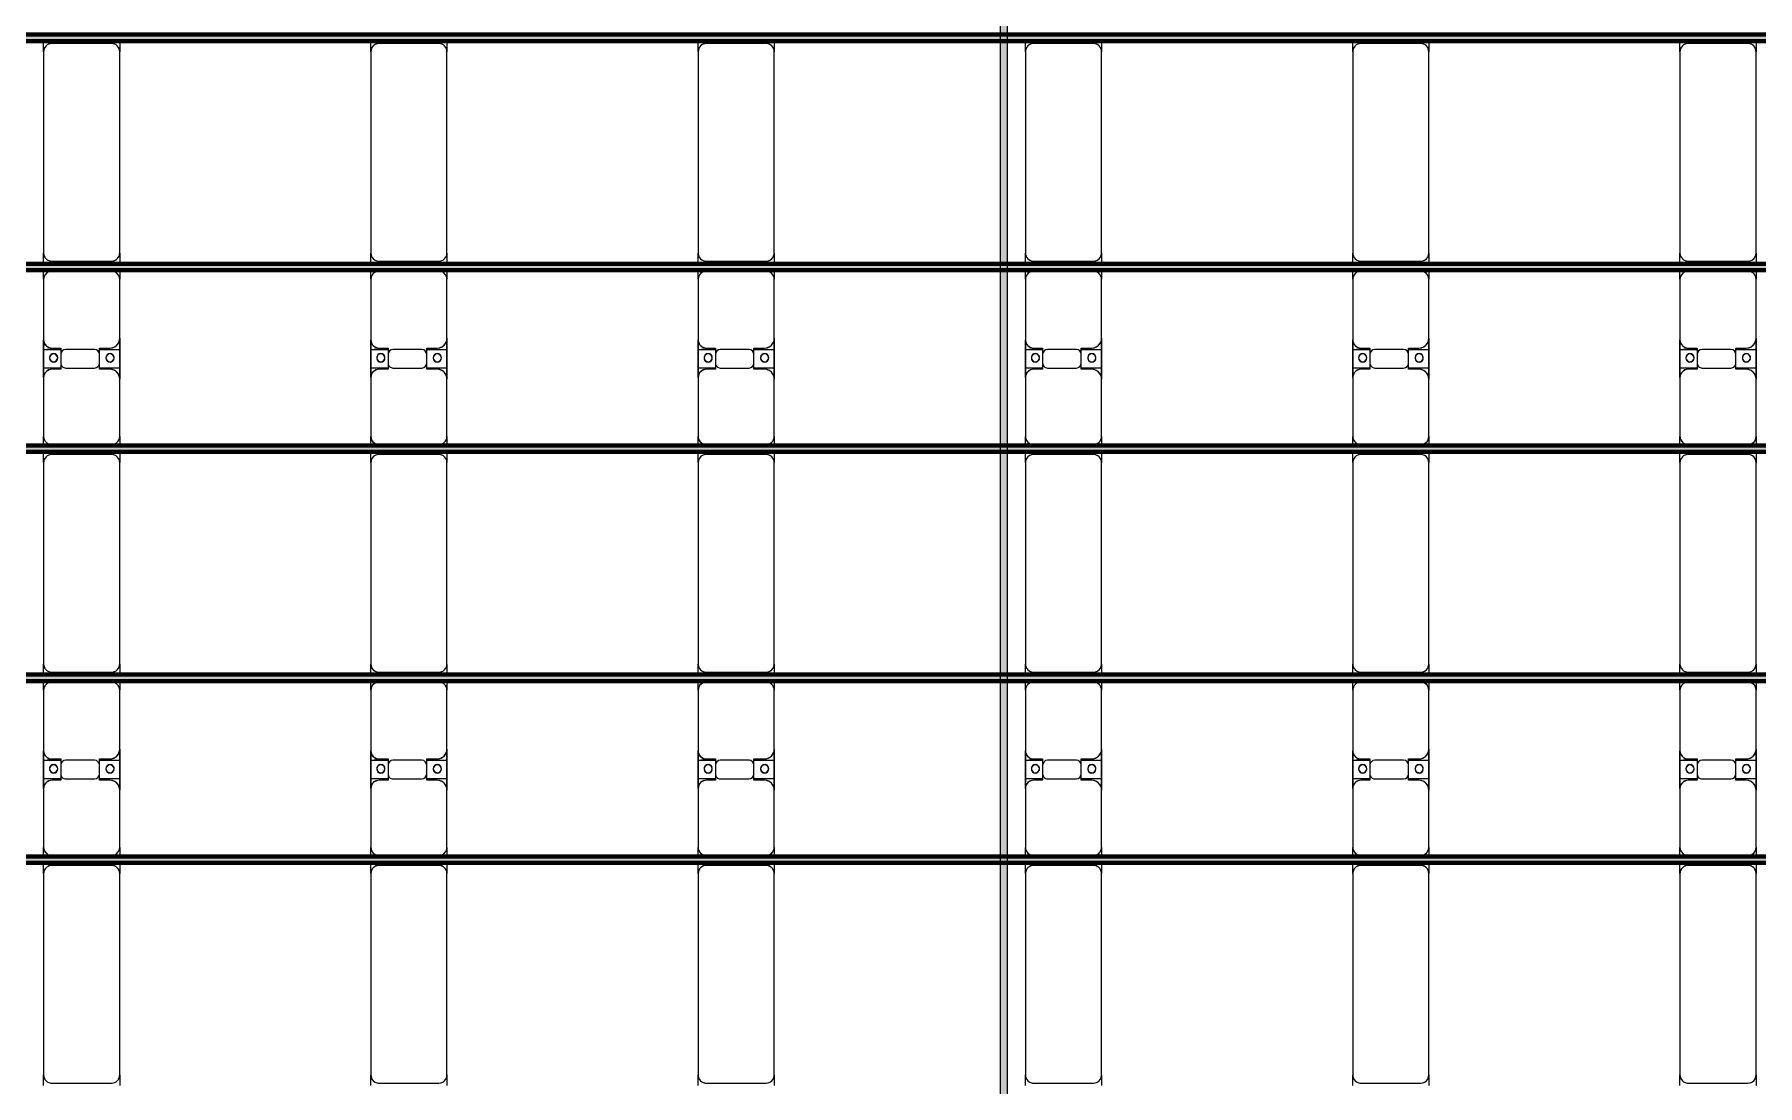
# Model space of a CAD drawing. Header units: millimetres. Extents: x -291190 to 146725, y 19759 to 185158.
# Drawn here: x -259468 to -248938, y 89443 to 95863 of the extents above; entities that cross this region are included whole.
import ezdxf

# ---------------------------------------------------------------- set-up
doc = ezdxf.new("R2010")
doc.units = ezdxf.units.MM
doc.layers.add('A-GENM', color=13, linetype='Continuous', lineweight=9)
doc.layers.add('S-BEAM', color=12, linetype='Continuous', lineweight=9)

# ---------------------------------------------------------------- blocks, each defined once
blk = doc.blocks.new('Dầm C52 - Dầm C52-73882-KHUNG KẾT CẤU BÈ PIN 4')
at = {"layer": 'S-BEAM', "lineweight": 140}
blk.add_hatch(color=1, dxfattribs=at).paths.add_polyline_path([(-173700, 20), (-174540, 20), (-174540, -20), (174501, -20), (174501, 20), (-172792, 20)])
at = {"layer": 'S-BEAM', "color": 1, "lineweight": 140}
for p, q in [((-174540, 20), (174501, 20)), ((174501, -20), (-174540, -20))]:
    blk.add_line(p, q, dxfattribs=at)
blk = doc.blocks.new('Dầm C52 - Dầm C52-V25-KHUNG KẾT CẤU BÈ PIN 4')
at = {"layer": 'S-BEAM', "lineweight": 140}
blk.add_hatch(color=1, dxfattribs=at).paths.add_polyline_path([(-173700, 20), (-174540, 20), (-174540, -20), (174540, -20), (174540, 20), (-172792, 20)])
at = {"layer": 'S-BEAM', "color": 1, "lineweight": 140}
for p, q in [((-174540, 20), (174540, 20)), ((174540, -20), (-174540, -20))]:
    blk.add_line(p, q, dxfattribs=at)
blk = doc.blocks.new('Dai phao do pin - DẢI PHAO ĐỠ PIN-V47-KHUNG KẾT CẤU BÈ PIN 4')
at = {"layer": 'A-GENM', "color": 7}
for p, q in [((39475, 242), (39540, 242)), ((39475, 242), (39540, 242)), ((40770, 242), (39540, 242)), ((40770, 242), (40835, 242)), ((40770, 242), (40835, 242)), ((40875, 242), (40930, 242)), ((40875, 242), (40930, 242)), ((41290, 242), (40930, 242)), ((41290, 242), (41472, 242)), ((41472, 242), (41290, 242)), ((41358, 242), (41540, 242)), ((41358, 116), (41358, 242)), ((41540, 242), (41358, 242)), ((41472, 242), (41472, 116)), ((41890, 242), (41540, 242)), ((41890, 242), (41945, 242)), ((41890, 242), (41945, 242)), ((41985, 242), (42050, 242)), ((41985, 242), (42050, 242)), ((43280, 242), (42050, 242)), ((43280, 242), (43345, 242)), ((43280, 242), (43345, 242)), ((43385, 242), (43440, 242)), ((43385, 242), (43440, 242)), ((43800, 242), (43440, 242)), ((43800, 242), (43982, 242)), ((43982, 242), (43800, 242)), ((43868, 242), (44050, 242)), ((43868, 116), (43868, 242)), ((44050, 242), (43868, 242)), ((43982, 242), (43982, 116)), ((44400, 242), (44050, 242)), ((44400, 242), (44455, 242)), ((44400, 242), (44455, 242)), ((44495, 242), (44560, 242)), ((44495, 242), (44560, 242)), ((45790, 242), (44560, 242)), ((45790, 242), (45855, 242)), ((45790, 242), (45855, 242)), ((39490, 192), (39490, -173)), ((40820, -173), (40820, 192)), ((40880, 192), (40880, -173)), ((41350, 118), (41350, 182)), ((41442, 118), (41350, 118)), ((41480, 118), (41388, 118)), ((41480, 182), (41480, 118)), ((41940, -173), (41940, 192)), ((42000, 192), (42000, -173)), ((43330, -173), (43330, 192)), ((43390, 192), (43390, -173)), ((43860, 118), (43860, 182)), ((43952, 118), (43860, 118)), ((43990, 118), (43898, 118)), ((43990, 182), (43990, 118)), ((44450, -173), (44450, 192)), ((44510, 192), (44510, -173)), ((45840, -173), (45840, 192)), ((41358, 88), (41358, -88)), ((41472, -88), (41472, 88)), ((43868, 88), (43868, -88)), ((43982, -88), (43982, 88)), ((41350, -173), (41350, -118)), ((41350, -118), (41442, -118)), ((41358, -223), (41358, -116)), ((41358, -169), (41358, -202)), ((41388, -118), (41480, -118)), ((41472, -116), (41472, -223)), ((41480, -118), (41480, -173)), ((43860, -173), (43860, -118)), ((43860, -118), (43952, -118)), ((43868, -223), (43868, -116)), ((43868, -169), (43868, -202)), ((43898, -118), (43990, -118)), ((43982, -116), (43982, -223)), ((43990, -118), (43990, -173)), ((39540, -223), (39475, -223)), ((39540, -223), (39475, -223)), ((39540, -223), (40770, -223)), ((40835, -223), (40770, -223)), ((40835, -223), (40770, -223)), ((40930, -223), (40875, -223)), ((40930, -223), (40875, -223)), ((40930, -223), (41300, -223)), ((41472, -223), (41300, -223)), ((41300, -223), (41472, -223)), ((41530, -223), (41358, -223)), ((41358, -223), (41530, -223)), ((41530, -223), (41890, -223)), ((41945, -223), (41890, -223)), ((41945, -223), (41890, -223)), ((42050, -223), (41985, -223)), ((42050, -223), (41985, -223)), ((42050, -223), (43280, -223)), ((43345, -223), (43280, -223)), ((43345, -223), (43280, -223)), ((43440, -223), (43385, -223)), ((43440, -223), (43385, -223)), ((43440, -223), (43810, -223)), ((43982, -223), (43810, -223)), ((43810, -223), (43982, -223)), ((44040, -223), (43868, -223)), ((43868, -223), (44040, -223)), ((44040, -223), (44400, -223)), ((44455, -223), (44400, -223)), ((44455, -223), (44400, -223)), ((44560, -223), (44495, -223)), ((44560, -223), (44495, -223)), ((44560, -223), (45790, -223)), ((45855, -223), (45790, -223)), ((45855, -223), (45790, -223))]:
    blk.add_line(p, q, dxfattribs=at)
for centre, radius, start, end in [((39540, 192), 50, 90, 180), ((39540, 192), 50, 150, 180), ((39540, 192), 50, 105, 120), ((40770, 192), 50, 360, 90), ((40770, 192), 50, 60, 90), ((40770, 192), 50, 15, 30), ((40930, 192), 50, 90, 180), ((40930, 192), 50, 105, 180), ((41290, 182), 60, 360, 90), ((41290, 182), 60, 45, 60), ((41290, 182), 60, 360, 60), ((41290, 182), 60, 45, 60), ((41540, 182), 60, 90, 180), ((41540, 182), 60, 120, 180), ((41890, 192), 50, 360, 90), ((41890, 192), 50, 360, 75), ((42050, 192), 50, 90, 180), ((42050, 192), 50, 150, 180), ((42050, 192), 50, 105, 120), ((43280, 192), 50, 360, 90), ((43280, 192), 50, 60, 90), ((43280, 192), 50, 15, 30), ((43440, 192), 50, 90, 180), ((43440, 192), 50, 105, 180), ((43800, 182), 60, 360, 90), ((43800, 182), 60, 45, 60), ((43800, 182), 60, 360, 60), ((43800, 182), 60, 45, 60), ((44050, 182), 60, 90, 180), ((44050, 182), 60, 120, 180), ((44400, 192), 50, 360, 90), ((44400, 192), 50, 360, 75), ((44560, 192), 50, 90, 180), ((44560, 192), 50, 150, 180), ((44560, 192), 50, 105, 120), ((45790, 192), 50, 45, 90), ((45790, 192), 50, 60, 90), ((45790, 192), 50, 360, 44.9958), ((45790, 192), 50, 15, 30), ((41388, 88), 30, 90, 180), ((41409, 183), 25, 0, 180), ((41409, 183), 25, 360, 165), ((41409, 183), 25, 180, 360), ((41411, 183), 25, 0, 180), ((41411, 183), 25, 90, 180), ((41411, 183), 25, 180, 0), ((41411, 183), 25, 180, 270), ((41409, 183), 25, 210, 255), ((41409, 183), 25, 270, 360), ((41411, 183), 25, 15, 75), ((41411, 183), 25, 285, 330), ((41442, 88), 30, 360, 90), ((43898, 88), 30, 90, 180), ((43919, 183), 25, 0, 180), ((43919, 183), 25, 360, 165), ((43919, 183), 25, 180, 360), ((43921, 183), 25, 360, 180), ((43921, 183), 25, 90, 180), ((43921, 183), 25, 180, 0), ((43921, 183), 25, 180, 270), ((43919, 183), 25, 210, 255), ((43919, 183), 25, 270, 360), ((43921, 183), 25, 15, 75), ((43921, 183), 25, 285, 330), ((43952, 88), 30, 360, 90), ((41388, -88), 30, 180, 270), ((41442, -88), 30, 270, 360), ((43898, -88), 30, 180, 270), ((43952, -88), 30, 270, 360), ((39540, -173), 50, 180, 270), ((39540, -173), 50, 180, 210), ((40770, -173), 50, 270, 360), ((40770, -173), 50, 330, 360), ((40930, -173), 50, 180, 270), ((40930, -173), 50, 180, 255), ((41300, -173), 50, 270, 360), ((41300, -173), 50, 285, 360), ((41300, -173), 50, 315, 0), ((41300, -173), 50, 315, 0), ((41409, -162), 25, 0, 180), ((41409, -162), 25, 105, 165), ((41409, -162), 25, 180, 360), ((41409, -162), 25, 195, 360), ((41411, -162), 25, 0, 180), ((41411, -162), 25, 105, 180), ((41411, -162), 25, 180, 360), ((41411, -162), 25, 180, 270), ((41409, -162), 25, 360, 75), ((41411, -162), 25, 15, 75), ((41411, -162), 25, 285, 345), ((41530, -173), 50, 180, 270), ((41530, -173), 50, 180, 255), ((41530, -173), 50, 210, 225), ((41530, -173), 50, 210, 225), ((41890, -173), 50, 270, 360), ((41890, -173), 50, 285, 360), ((42050, -173), 50, 180, 270), ((42050, -173), 50, 180, 210), ((43280, -173), 50, 270, 360), ((43280, -173), 50, 330, 360), ((43440, -173), 50, 180, 270), ((43440, -173), 50, 180, 255), ((43810, -173), 50, 270, 360), ((43810, -173), 50, 285, 360), ((43810, -173), 50, 315, 0), ((43810, -173), 50, 315, 0), ((43919, -162), 25, 0, 180), ((43919, -162), 25, 105, 165), ((43919, -162), 25, 180, 360), ((43919, -162), 25, 195, 360), ((43921, -162), 25, 0, 180), ((43921, -162), 25, 105, 180), ((43921, -162), 25, 180, 0), ((43921, -162), 25, 180, 270), ((43919, -162), 25, 360, 75), ((43921, -162), 25, 15, 75), ((43921, -162), 25, 285, 345), ((44040, -173), 50, 180, 270), ((44040, -173), 50, 180, 255), ((44040, -173), 50, 210, 225), ((44040, -173), 50, 210, 225), ((44400, -173), 50, 270, 360), ((44400, -173), 50, 285, 360), ((44560, -173), 50, 180, 270), ((44560, -173), 50, 180, 210), ((45790, -173), 50, 270, 315), ((45790, -173), 50, 315.0042, 360), ((45790, -173), 50, 330, 360), ((39540, -173), 50, 240, 270), ((40770, -173), 50, 285, 300), ((42050, -173), 50, 240, 270), ((43280, -173), 50, 285, 300), ((44560, -173), 50, 240, 270), ((45790, -173), 50, 285, 300)]:
    blk.add_arc(centre, radius, start, end, dxfattribs=at)
blk = doc.blocks.new('Dai phao do pin - DẢI PHAO ĐỠ PIN-V48-KHUNG KẾT CẤU BÈ PIN 4')
at = {"layer": 'A-GENM', "color": 7}
for p, q in [((39475, 242), (39540, 242)), ((39475, 242), (39540, 242)), ((40770, 242), (39540, 242)), ((40770, 242), (40835, 242)), ((40770, 242), (40835, 242)), ((40875, 242), (40930, 242)), ((40875, 242), (40930, 242)), ((41290, 242), (40930, 242)), ((41290, 242), (41472, 242)), ((41472, 242), (41290, 242)), ((41358, 242), (41540, 242)), ((41358, 116), (41358, 242)), ((41540, 242), (41358, 242)), ((41472, 242), (41472, 116)), ((41890, 242), (41540, 242)), ((41890, 242), (41945, 242)), ((41890, 242), (41945, 242)), ((41985, 242), (42050, 242)), ((41985, 242), (42050, 242)), ((43280, 242), (42050, 242)), ((43280, 242), (43345, 242)), ((43280, 242), (43345, 242)), ((43385, 242), (43440, 242)), ((43385, 242), (43440, 242)), ((43800, 242), (43440, 242)), ((43800, 242), (43982, 242)), ((43982, 242), (43800, 242)), ((43868, 242), (44050, 242)), ((43868, 116), (43868, 242)), ((44050, 242), (43868, 242)), ((43982, 242), (43982, 116)), ((44400, 242), (44050, 242)), ((44400, 242), (44455, 242)), ((44400, 242), (44455, 242)), ((44495, 242), (44560, 242)), ((44495, 242), (44560, 242)), ((45790, 242), (44560, 242)), ((45790, 242), (45855, 242)), ((45790, 242), (45855, 242)), ((39490, 192), (39490, -173)), ((40820, -173), (40820, 192)), ((40880, 192), (40880, -173)), ((41350, 118), (41350, 182)), ((41442, 118), (41350, 118)), ((41480, 118), (41388, 118)), ((41480, 182), (41480, 118)), ((41940, -173), (41940, 192)), ((42000, 192), (42000, -173)), ((43330, -173), (43330, 192)), ((43390, 192), (43390, -173)), ((43860, 118), (43860, 182)), ((43952, 118), (43860, 118)), ((43990, 118), (43898, 118)), ((43990, 182), (43990, 118)), ((44450, -173), (44450, 192)), ((44510, 192), (44510, -173)), ((45840, -173), (45840, 192)), ((41358, 88), (41358, -88)), ((41472, -88), (41472, 88)), ((43868, 88), (43868, -88)), ((43982, -88), (43982, 88)), ((41350, -173), (41350, -118)), ((41350, -118), (41442, -118)), ((41358, -223), (41358, -116)), ((41358, -169), (41358, -202)), ((41388, -118), (41480, -118)), ((41472, -116), (41472, -223)), ((41480, -118), (41480, -173)), ((43860, -173), (43860, -118)), ((43860, -118), (43952, -118)), ((43868, -223), (43868, -116)), ((43868, -169), (43868, -202)), ((43898, -118), (43990, -118)), ((43982, -116), (43982, -223)), ((43990, -118), (43990, -173)), ((39540, -223), (39475, -223)), ((39540, -223), (39475, -223)), ((39540, -223), (40770, -223)), ((40835, -223), (40770, -223)), ((40835, -223), (40770, -223)), ((40930, -223), (40875, -223)), ((40930, -223), (40875, -223)), ((40930, -223), (41300, -223)), ((41472, -223), (41300, -223)), ((41300, -223), (41472, -223)), ((41530, -223), (41358, -223)), ((41358, -223), (41530, -223)), ((41530, -223), (41890, -223)), ((41945, -223), (41890, -223)), ((41945, -223), (41890, -223)), ((42050, -223), (41985, -223)), ((42050, -223), (41985, -223)), ((42050, -223), (43280, -223)), ((43345, -223), (43280, -223)), ((43345, -223), (43280, -223)), ((43440, -223), (43385, -223)), ((43440, -223), (43385, -223)), ((43440, -223), (43810, -223)), ((43982, -223), (43810, -223)), ((43810, -223), (43982, -223)), ((44040, -223), (43868, -223)), ((43868, -223), (44040, -223)), ((44040, -223), (44400, -223)), ((44455, -223), (44400, -223)), ((44455, -223), (44400, -223)), ((44560, -223), (44495, -223)), ((44560, -223), (44495, -223)), ((44560, -223), (45790, -223)), ((45855, -223), (45790, -223)), ((45855, -223), (45790, -223))]:
    blk.add_line(p, q, dxfattribs=at)
for centre, radius, start, end in [((39540, 192), 50, 90, 180), ((39540, 192), 50, 150, 180), ((39540, 192), 50, 105, 120), ((40770, 192), 50, 360, 90), ((40770, 192), 50, 60, 90), ((40770, 192), 50, 15, 30), ((40930, 192), 50, 90, 180), ((40930, 192), 50, 105, 180), ((41290, 182), 60, 360, 90), ((41290, 182), 60, 45, 60), ((41290, 182), 60, 360, 60), ((41290, 182), 60, 45, 60), ((41540, 182), 60, 90, 180), ((41540, 182), 60, 120, 180), ((41890, 192), 50, 360, 90), ((41890, 192), 50, 360, 75), ((42050, 192), 50, 90, 180), ((42050, 192), 50, 150, 180), ((42050, 192), 50, 105, 120), ((43280, 192), 50, 360, 90), ((43280, 192), 50, 60, 90), ((43280, 192), 50, 15, 30), ((43440, 192), 50, 90, 180), ((43440, 192), 50, 105, 180), ((43800, 182), 60, 360, 90), ((43800, 182), 60, 45, 60), ((43800, 182), 60, 360, 60), ((43800, 182), 60, 45, 60), ((44050, 182), 60, 90, 180), ((44050, 182), 60, 120, 180), ((44400, 192), 50, 360, 90), ((44400, 192), 50, 360, 75), ((44560, 192), 50, 90, 180), ((44560, 192), 50, 150, 180), ((44560, 192), 50, 105, 120), ((45790, 192), 50, 45, 90), ((45790, 192), 50, 60, 90), ((45790, 192), 50, 360, 44.9958), ((45790, 192), 50, 15, 30), ((41388, 88), 30, 90, 180), ((41409, 183), 25, 0, 180), ((41409, 183), 25, 360, 165), ((41409, 183), 25, 180, 360), ((41411, 183), 25, 0, 180), ((41411, 183), 25, 90, 180), ((41411, 183), 25, 180, 0), ((41411, 183), 25, 180, 270), ((41409, 183), 25, 210, 255), ((41409, 183), 25, 270, 360), ((41411, 183), 25, 15, 75), ((41411, 183), 25, 285, 330), ((41442, 88), 30, 360, 90), ((43898, 88), 30, 90, 180), ((43919, 183), 25, 0, 180), ((43919, 183), 25, 360, 165), ((43919, 183), 25, 180, 360), ((43921, 183), 25, 360, 180), ((43921, 183), 25, 90, 180), ((43921, 183), 25, 180, 0), ((43921, 183), 25, 180, 270), ((43919, 183), 25, 210, 255), ((43919, 183), 25, 270, 360), ((43921, 183), 25, 15, 75), ((43921, 183), 25, 285, 330), ((43952, 88), 30, 360, 90), ((41388, -88), 30, 180, 270), ((41442, -88), 30, 270, 360), ((43898, -88), 30, 180, 270), ((43952, -88), 30, 270, 360), ((39540, -173), 50, 180, 270), ((39540, -173), 50, 180, 210), ((40770, -173), 50, 270, 360), ((40770, -173), 50, 330, 360), ((40930, -173), 50, 180, 270), ((40930, -173), 50, 180, 255), ((41300, -173), 50, 270, 360), ((41300, -173), 50, 285, 360), ((41300, -173), 50, 315, 0), ((41300, -173), 50, 315, 0), ((41409, -162), 25, 0, 180), ((41409, -162), 25, 105, 165), ((41409, -162), 25, 180, 360), ((41409, -162), 25, 195, 360), ((41411, -162), 25, 0, 180), ((41411, -162), 25, 105, 180), ((41411, -162), 25, 180, 360), ((41411, -162), 25, 180, 270), ((41409, -162), 25, 360, 75), ((41411, -162), 25, 15, 75), ((41411, -162), 25, 285, 345), ((41530, -173), 50, 180, 270), ((41530, -173), 50, 180, 255), ((41530, -173), 50, 210, 225), ((41530, -173), 50, 210, 225), ((41890, -173), 50, 270, 360), ((41890, -173), 50, 285, 360), ((42050, -173), 50, 180, 270), ((42050, -173), 50, 180, 210), ((43280, -173), 50, 270, 360), ((43280, -173), 50, 330, 360), ((43440, -173), 50, 180, 270), ((43440, -173), 50, 180, 255), ((43810, -173), 50, 270, 360), ((43810, -173), 50, 285, 360), ((43810, -173), 50, 315, 0), ((43810, -173), 50, 315, 0), ((43919, -162), 25, 0, 180), ((43919, -162), 25, 105, 165), ((43919, -162), 25, 180, 360), ((43919, -162), 25, 195, 360), ((43921, -162), 25, 0, 180), ((43921, -162), 25, 105, 180), ((43921, -162), 25, 180, 0), ((43921, -162), 25, 180, 270), ((43919, -162), 25, 360, 75), ((43921, -162), 25, 15, 75), ((43921, -162), 25, 285, 345), ((44040, -173), 50, 180, 270), ((44040, -173), 50, 180, 255), ((44040, -173), 50, 210, 225), ((44040, -173), 50, 210, 225), ((44400, -173), 50, 270, 360), ((44400, -173), 50, 285, 360), ((44560, -173), 50, 180, 270), ((44560, -173), 50, 180, 210), ((45790, -173), 50, 270, 315), ((45790, -173), 50, 315.0042, 360), ((45790, -173), 50, 330, 360), ((39540, -173), 50, 240, 270), ((40770, -173), 50, 285, 300), ((42050, -173), 50, 240, 270), ((43280, -173), 50, 285, 300), ((44560, -173), 50, 240, 270), ((45790, -173), 50, 285, 300)]:
    blk.add_arc(centre, radius, start, end, dxfattribs=at)
blk = doc.blocks.new('Dai phao do pin - DẢI PHAO ĐỠ PIN-V49-KHUNG KẾT CẤU BÈ PIN 4')
at = {"layer": 'A-GENM', "color": 7}
for p, q in [((39475, 242), (39540, 242)), ((39475, 242), (39540, 242)), ((40770, 242), (39540, 242)), ((40770, 242), (40835, 242)), ((40770, 242), (40835, 242)), ((40875, 242), (40930, 242)), ((40875, 242), (40930, 242)), ((41290, 242), (40930, 242)), ((41290, 242), (41472, 242)), ((41472, 242), (41290, 242)), ((41358, 242), (41540, 242)), ((41358, 116), (41358, 242)), ((41540, 242), (41358, 242)), ((41472, 242), (41472, 116)), ((41890, 242), (41540, 242)), ((41890, 242), (41945, 242)), ((41890, 242), (41945, 242)), ((41985, 242), (42050, 242)), ((41985, 242), (42050, 242)), ((43280, 242), (42050, 242)), ((43280, 242), (43345, 242)), ((43280, 242), (43345, 242)), ((43385, 242), (43440, 242)), ((43385, 242), (43440, 242)), ((43800, 242), (43440, 242)), ((43800, 242), (43982, 242)), ((43982, 242), (43800, 242)), ((43868, 242), (44050, 242)), ((43868, 116), (43868, 242)), ((44050, 242), (43868, 242)), ((43982, 242), (43982, 116)), ((44400, 242), (44050, 242)), ((44400, 242), (44455, 242)), ((44400, 242), (44455, 242)), ((44495, 242), (44560, 242)), ((44495, 242), (44560, 242)), ((45790, 242), (44560, 242)), ((45790, 242), (45855, 242)), ((45790, 242), (45855, 242)), ((39490, 192), (39490, -173)), ((40820, -173), (40820, 192)), ((40880, 192), (40880, -173)), ((41350, 118), (41350, 182)), ((41442, 118), (41350, 118)), ((41480, 118), (41388, 118)), ((41480, 182), (41480, 118)), ((41940, -173), (41940, 192)), ((42000, 192), (42000, -173)), ((43330, -173), (43330, 192)), ((43390, 192), (43390, -173)), ((43860, 118), (43860, 182)), ((43952, 118), (43860, 118)), ((43990, 118), (43898, 118)), ((43990, 182), (43990, 118)), ((44450, -173), (44450, 192)), ((44510, 192), (44510, -173)), ((45840, -173), (45840, 192)), ((41358, 88), (41358, -88)), ((41472, -88), (41472, 88)), ((43868, 88), (43868, -88)), ((43982, -88), (43982, 88)), ((41350, -173), (41350, -118)), ((41350, -118), (41442, -118)), ((41358, -223), (41358, -116)), ((41358, -169), (41358, -202)), ((41388, -118), (41480, -118)), ((41472, -116), (41472, -223)), ((41480, -118), (41480, -173)), ((43860, -173), (43860, -118)), ((43860, -118), (43952, -118)), ((43868, -223), (43868, -116)), ((43868, -169), (43868, -202)), ((43898, -118), (43990, -118)), ((43982, -116), (43982, -223)), ((43990, -118), (43990, -173)), ((39540, -223), (39475, -223)), ((39540, -223), (39475, -223)), ((39540, -223), (40770, -223)), ((40835, -223), (40770, -223)), ((40835, -223), (40770, -223)), ((40930, -223), (40875, -223)), ((40930, -223), (40875, -223)), ((40930, -223), (41300, -223)), ((41472, -223), (41300, -223)), ((41300, -223), (41472, -223)), ((41530, -223), (41358, -223)), ((41358, -223), (41530, -223)), ((41530, -223), (41890, -223)), ((41945, -223), (41890, -223)), ((41945, -223), (41890, -223)), ((42050, -223), (41985, -223)), ((42050, -223), (41985, -223)), ((42050, -223), (43280, -223)), ((43345, -223), (43280, -223)), ((43345, -223), (43280, -223)), ((43440, -223), (43385, -223)), ((43440, -223), (43385, -223)), ((43440, -223), (43810, -223)), ((43982, -223), (43810, -223)), ((43810, -223), (43982, -223)), ((44040, -223), (43868, -223)), ((43868, -223), (44040, -223)), ((44040, -223), (44400, -223)), ((44455, -223), (44400, -223)), ((44455, -223), (44400, -223)), ((44560, -223), (44495, -223)), ((44560, -223), (44495, -223)), ((44560, -223), (45790, -223)), ((45855, -223), (45790, -223)), ((45855, -223), (45790, -223))]:
    blk.add_line(p, q, dxfattribs=at)
for centre, radius, start, end in [((39540, 192), 50, 90, 180), ((39540, 192), 50, 150, 180), ((39540, 192), 50, 105, 120), ((40770, 192), 50, 360, 90), ((40770, 192), 50, 60, 90), ((40770, 192), 50, 15, 30), ((40930, 192), 50, 90, 180), ((40930, 192), 50, 105, 180), ((41290, 182), 60, 360, 90), ((41290, 182), 60, 45, 60), ((41290, 182), 60, 360, 60), ((41290, 182), 60, 45, 60), ((41540, 182), 60, 90, 180), ((41540, 182), 60, 120, 180), ((41890, 192), 50, 360, 90), ((41890, 192), 50, 360, 75), ((42050, 192), 50, 90, 180), ((42050, 192), 50, 150, 180), ((42050, 192), 50, 105, 120), ((43280, 192), 50, 360, 90), ((43280, 192), 50, 60, 90), ((43280, 192), 50, 15, 30), ((43440, 192), 50, 90, 180), ((43440, 192), 50, 105, 180), ((43800, 182), 60, 360, 90), ((43800, 182), 60, 45, 60), ((43800, 182), 60, 360, 60), ((43800, 182), 60, 45, 60), ((44050, 182), 60, 90, 180), ((44050, 182), 60, 120, 180), ((44400, 192), 50, 360, 90), ((44400, 192), 50, 360, 75), ((44560, 192), 50, 90, 180), ((44560, 192), 50, 150, 180), ((44560, 192), 50, 105, 120), ((45790, 192), 50, 45, 90), ((45790, 192), 50, 60, 90), ((45790, 192), 50, 360, 44.9958), ((45790, 192), 50, 15, 30), ((41388, 88), 30, 90, 180), ((41409, 183), 25, 0, 180), ((41409, 183), 25, 360, 165), ((41409, 183), 25, 180, 360), ((41411, 183), 25, 0, 180), ((41411, 183), 25, 90, 180), ((41411, 183), 25, 180, 0), ((41411, 183), 25, 180, 270), ((41409, 183), 25, 210, 255), ((41409, 183), 25, 270, 360), ((41411, 183), 25, 15, 75), ((41411, 183), 25, 285, 330), ((41442, 88), 30, 360, 90), ((43898, 88), 30, 90, 180), ((43919, 183), 25, 0, 180), ((43919, 183), 25, 360, 165), ((43919, 183), 25, 180, 360), ((43921, 183), 25, 360, 180), ((43921, 183), 25, 90, 180), ((43921, 183), 25, 180, 0), ((43921, 183), 25, 180, 270), ((43919, 183), 25, 210, 255), ((43919, 183), 25, 270, 360), ((43921, 183), 25, 15, 75), ((43921, 183), 25, 285, 330), ((43952, 88), 30, 360, 90), ((41388, -88), 30, 180, 270), ((41442, -88), 30, 270, 360), ((43898, -88), 30, 180, 270), ((43952, -88), 30, 270, 360), ((39540, -173), 50, 180, 270), ((39540, -173), 50, 180, 210), ((40770, -173), 50, 270, 360), ((40770, -173), 50, 330, 360), ((40930, -173), 50, 180, 270), ((40930, -173), 50, 180, 255), ((41300, -173), 50, 270, 360), ((41300, -173), 50, 285, 360), ((41300, -173), 50, 315, 0), ((41300, -173), 50, 315, 0), ((41409, -162), 25, 0, 180), ((41409, -162), 25, 105, 165), ((41409, -162), 25, 180, 360), ((41409, -162), 25, 195, 360), ((41411, -162), 25, 0, 180), ((41411, -162), 25, 105, 180), ((41411, -162), 25, 180, 360), ((41411, -162), 25, 180, 270), ((41409, -162), 25, 360, 75), ((41411, -162), 25, 15, 75), ((41411, -162), 25, 285, 345), ((41530, -173), 50, 180, 270), ((41530, -173), 50, 180, 255), ((41530, -173), 50, 210, 225), ((41530, -173), 50, 210, 225), ((41890, -173), 50, 270, 360), ((41890, -173), 50, 285, 360), ((42050, -173), 50, 180, 270), ((42050, -173), 50, 180, 210), ((43280, -173), 50, 270, 360), ((43280, -173), 50, 330, 360), ((43440, -173), 50, 180, 270), ((43440, -173), 50, 180, 255), ((43810, -173), 50, 270, 360), ((43810, -173), 50, 285, 360), ((43810, -173), 50, 315, 0), ((43810, -173), 50, 315, 0), ((43919, -162), 25, 0, 180), ((43919, -162), 25, 105, 165), ((43919, -162), 25, 180, 360), ((43919, -162), 25, 195, 360), ((43921, -162), 25, 0, 180), ((43921, -162), 25, 105, 180), ((43921, -162), 25, 180, 0), ((43921, -162), 25, 180, 270), ((43919, -162), 25, 360, 75), ((43921, -162), 25, 15, 75), ((43921, -162), 25, 285, 345), ((44040, -173), 50, 180, 270), ((44040, -173), 50, 180, 255), ((44040, -173), 50, 210, 225), ((44040, -173), 50, 210, 225), ((44400, -173), 50, 270, 360), ((44400, -173), 50, 285, 360), ((44560, -173), 50, 180, 270), ((44560, -173), 50, 180, 210), ((45790, -173), 50, 270, 315), ((45790, -173), 50, 315.0042, 360), ((45790, -173), 50, 330, 360), ((39540, -173), 50, 240, 270), ((40770, -173), 50, 285, 300), ((42050, -173), 50, 240, 270), ((43280, -173), 50, 285, 300), ((44560, -173), 50, 240, 270), ((45790, -173), 50, 285, 300)]:
    blk.add_arc(centre, radius, start, end, dxfattribs=at)
blk = doc.blocks.new('Dầm C52 - Hộp 40x60-74703-KHUNG KẾT CẤU BÈ PIN 4')
at = {"layer": 'S-BEAM', "lineweight": 25}
blk.add_hatch(color=4, dxfattribs=at).paths.add_polyline_path([(-37152, -20), (37152, -20), (37152, 20), (-37152, 20)])
at = {"layer": 'S-BEAM', "color": 4, "lineweight": 25}
for p, q in [((-37152, 20), (37152, 20)), ((37152, -20), (-37152, -20))]:
    blk.add_line(p, q, dxfattribs=at)

msp = doc.modelspace()

# ---------------------------------------------------------------- block references
at = {"layer": 'A-GENM', "color": 7, "rotation": 269.9999999999996}
for name, p in [('Dai phao do pin - DẢI PHAO ĐỠ PIN-V47-KHUNG KẾT CẤU BÈ PIN 4', (-259189, 135298)), ('Dai phao do pin - DẢI PHAO ĐỠ PIN-V49-KHUNG KẾT CẤU BÈ PIN 4', (-257189, 135298)), ('Dai phao do pin - DẢI PHAO ĐỠ PIN-V47-KHUNG KẾT CẤU BÈ PIN 4', (-255189, 135298)), ('Dai phao do pin - DẢI PHAO ĐỠ PIN-V48-KHUNG KẾT CẤU BÈ PIN 4', (-253189, 135298)), ('Dai phao do pin - DẢI PHAO ĐỠ PIN-V47-KHUNG KẾT CẤU BÈ PIN 4', (-251189, 135298)), ('Dai phao do pin - DẢI PHAO ĐỠ PIN-V47-KHUNG KẾT CẤU BÈ PIN 4', (-249189, 135298))]:
    msp.add_blockref(name, p, dxfattribs=at)
at = {"layer": 'S-BEAM', "color": 4, "lineweight": 25, "rotation": 89.99999999999977}
msp.add_blockref('Dầm C52 - Hộp 40x60-74703-KHUNG KẾT CẤU BÈ PIN 4', (-253544, 101989), dxfattribs=at)
at = {"layer": 'S-BEAM', "color": 1, "lineweight": 140, "rotation": 180}
for name, p in [('Dầm C52 - Dầm C52-73882-KHUNG KẾT CẤU BÈ PIN 4', (-109124, 95843)), ('Dầm C52 - Dầm C52-V25-KHUNG KẾT CẤU BÈ PIN 4', (-109124, 94443)), ('Dầm C52 - Dầm C52-73882-KHUNG KẾT CẤU BÈ PIN 4', (-109124, 93333)), ('Dầm C52 - Dầm C52-V25-KHUNG KẾT CẤU BÈ PIN 4', (-109124, 91933)), ('Dầm C52 - Dầm C52-73882-KHUNG KẾT CẤU BÈ PIN 4', (-109124, 90823))]:
    msp.add_blockref(name, p, dxfattribs=at)

doc.saveas('drawing.dxf')
